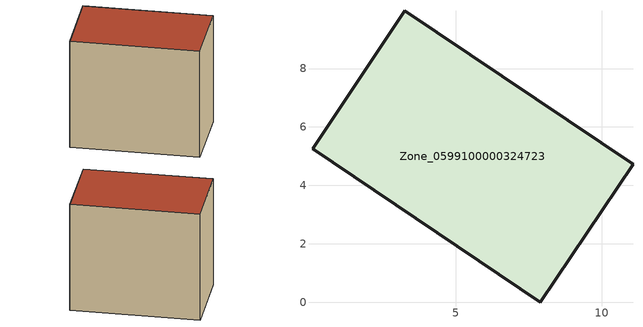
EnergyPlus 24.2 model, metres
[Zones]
Zone_0599100000324723
 floor ground (C_G): 3.25,9.97 11.07,4.72 7.89,0 0.09,5.25 z1.46
 wall outside (C_F): 3.25,9.97 0.09,5.25 7.89,0 11.07,4.72 3.25,9.97 z1.46:9.92
 roof outside (C_R): 11.07,4.72 3.25,9.97 0.09,5.25 7.89,0 z9.92
[BUILDING]
Pand.0599100000324723: North Axis=0; Terrain=City; Loads Convergence Tolerance Value=0.04; Temperature Convergence Tolerance Value=0.4; Solar Distribution=FullExterior; Maximum Number of Warmup Days=25; Minimum Number of Warmup Days=1
[Site:Location]
Rotterdam.The.Hague.AP_ZH_NLD Design_Conditions: Latitude=51.96; Longitude=4.45; Time Zone=1; Elevation=-4.5
[SITE:GROUNDTEMPERATURE:BUILDINGSURFACE]
18, 18, 18, 18, 18, 18, 18, 18, 18, 18, 18, 18
[MATERIAL] Thermal Absorptance=0.9; Solar Absorptance=0.7; Visible Absorptance=0.7
Name | Roughness | Thickness | Conductivity | Density | Specific Heat
G.TI.1975-1991 | MediumSmooth | 0.15 | 0.288461 | 540 | 1210
F.TI.1975-1991 | Rough | 0.3 | 0.230769 | 1920 | 840
R.TI.1975-1991 | MediumRough | 0.2 | 0.153846 | 1500 | 1000
[CONSTRUCTION]
C_G: G.TI.1975-1991
C_F: F.TI.1975-1991
C_R: R.TI.1975-1991
[ZONE]
Zone_0599100000324723: Type=1; Multiplier=1; Ceiling Height=Autocalculate; Volume=Autocalculate; Floor Area=autocalculate; Part of Total Floor Area=Yes
[ZONEINFILTRATION:DESIGNFLOWRATE]
Infil_Zone_0599100000324723: Zone or ZoneList or Space or SpaceList=Zone_0599100000324723; Schedule=AlwaysOn; Design Flow Rate Calculation Method=Flow/Area; Flow Rate per Floor Area=0.003; Constant Term Coefficient=1; Temperature Term Coefficient=0; Velocity Term Coefficient=0; Velocity Squared Term Coefficient=0
[HVACTEMPLATE:ZONE:IDEALLOADSAIRSYSTEM]
Zone_0599100000324723: Maximum Heating Supply Air Temperature=50; Minimum Cooling Supply Air Temperature=13; Maximum Heating Supply Air Humidity Ratio=0.0156; Minimum Cooling Supply Air Humidity Ratio=0.0077; Heating Limit=NoLimit; Cooling Limit=NoLimit; Dehumidification Control Type=ConstantSensibleHeatRatio; Cooling Sensible Heat Ratio=0.7; Dehumidification Setpoint=60; Humidification Control Type=None; Humidification Setpoint=30; Outdoor Air Method=None; Outdoor Air Flow Rate per Person=0.00944; Outdoor Air Flow Rate per Zone Floor Area=0; Outdoor Air Flow Rate per Zone=0; Demand Controlled Ventilation Type=None; Outdoor Air Economizer Type=NoEconomizer; Heat Recovery Type=None; Sensible Heat Recovery Effectiveness=0.7; Latent Heat Recovery Effectiveness=0.65
[ZONECONTROL:THERMOSTAT]
ThermostatControl_Zone_0599100000324723: Zone or ZoneList=Zone_0599100000324723; Control Type Schedule=DualSetpointControlType; Control 1=Thermostat_Zone_0599100000324723; Temperature Difference Between Cutout And Setpoint=0
[THERMOSTATSETPOINT:DUALSETPOINT]
Thermostat_Zone_0599100000324723: Heating Setpoint Temperature Schedule=HeatingSetpoint_Zone_0599100000324723; Cooling Setpoint Temperature Schedule=CoolingSetpoint_Zone_0599100000324723
[SCHEDULE:COMPACT]
HeatingSetpoint_Zone_0599100000324723: Through: 12/31, For: AllDays, Until: 24:00, 21
CoolingSetpoint_Zone_0599100000324723: Through: 12/31, For: AllDays, Until: 24:00, 24
DualSetpointControlType: Through: 12/31, For: AllDays, Until: 24:00, 4
AlwaysOn: Through: 12/31, For: AllDays, Until: 24:00, 1
